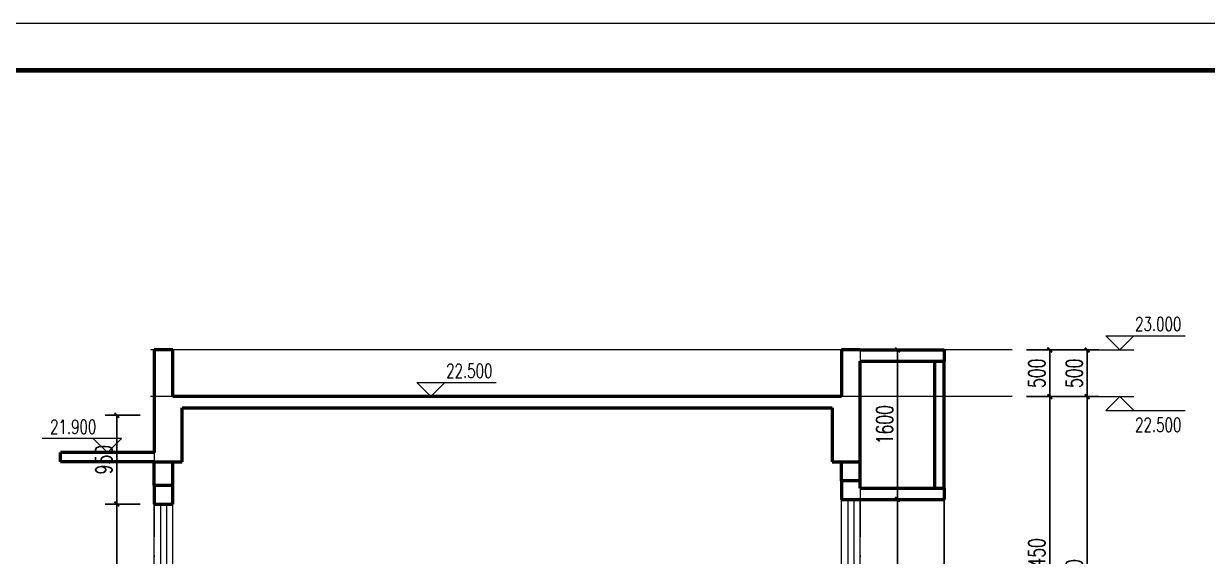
# Model space of a CAD drawing. Extents: x 3968514 to 5230306, y -516551 to -228246.
# Drawn here: x 5137499 to 5150156, y -468382 to -462679 of the extents above; entities that cross this region are included whole.
import ezdxf

# ---------------------------------------------------------------- set-up
doc = ezdxf.new("R2010")
doc.units = 0
doc.header["$LTSCALE"] = 1000
doc.header["$MEASUREMENT"] = 0
doc.linetypes.add('DOTE', pattern=[2.42, 2, -0.2, 0.02, -0.2])
for name, color, linetype, lineweight in [('2-立面看线', 6, 'Continuous', 9), ('DIM_ELEV', 3, 'Continuous', 15), ('DOTE', 1, 'DOTE', 9), ('FRAME', 3, 'Continuous', 18), ('PUB_DIM', 3, 'Continuous', 15), ('WALL', 140, 'Continuous', 50), ('WINDOW', 2, 'Continuous', 20)]:
    doc.layers.add(name, color=color, linetype=linetype, lineweight=lineweight)
doc.layers.add('PUB_TEXT', color=7, linetype='Continuous')
doc.styles.add('_TCH_DIM', font='SIMPLEX', dxfattribs={"bigfont": 'GBCBIG'})
doc.styles.add('DIM_FONT', font='SIMPLEX', dxfattribs={"width": 0.7, "bigfont": 'GBCBIG'})
doc.dimstyles.new('_TCH_ARCH&&50', dxfattribs={"dimscale": 0.5, "dimtxt": 350, "dimasz": 100, "dimexe": 250, "dimexo": 300, "dimgap": 100, "dimtad": 1, "dimdec": 0, "dimzin": 0, "dimdsep": 46, "dimtxsty": 'DIM_FONT', "dimblk": 'ARCHTICK', "dimcen": 0.09, "dimclrt": 7, "dimazin": 2, "dimtfac": 1, "dimtdec": 0, "dimtix": 1, "dimtmove": 2, "dimatfit": 3, "dimfxl": 1, "dimtolj": 1, "dimtzin": 0, "dimarcsym": 0})

# ---------------------------------------------------------------- blocks, each defined once
blk = doc.blocks.new('A$C0B803521')
at = {"layer": 'FRAME', "lineweight": 18}
blk.add_line((-15943, 93652), (-100043, 93652), dxfattribs=at)
at = {"layer": 'FRAME', "lineweight": 140}
blk.add_line((-16943, 92652), (-97543, 92652), dxfattribs=at)
blk = doc.blocks.new('$TCHSYS$WIN2D')
for p, q in [((-0.5, 0.5), (0.5, 0.5)), ((-0.5, 0.5), (-0.5, -0.5)), ((0.5, 0.5), (0.5, -0.5)), ((0.5, 0.1667), (-0.5, 0.1667)), ((0.5, -0.1667), (-0.5, -0.1667)), ((-0.5, -0.5), (0.5, -0.5))]:
    blk.add_line(p, q)
blk = doc.blocks.new('_ArchTick')
at = {"color": 0, "linetype": 'ByBlock', "const_width": 0.4}
blk.add_lwpolyline([(-0.5, -0.5), (0.5, 0.5)], dxfattribs=at)
blk = doc.blocks.new('*D889')
at = {"layer": 'Defpoints', "color": 0, "transparency": 16777216}
for p in [(5138494, -467822), (5138894, -467822), (5138894, -470122)]:
    blk.add_point(p, dxfattribs=at)
at = {"layer": 'PUB_DIM', "color": 0, "lineweight": -2, "transparency": 16777216}
for p, q in [((5138744, -467822), (5138369, -467822)), ((5138494, -470122), (5138494, -467822)), ((5138744, -470122), (5138369, -470122))]:
    blk.add_line(p, q, dxfattribs=at)
at = {"layer": 'PUB_DIM', "color": 0, "lineweight": -2, "transparency": 16777216, "xscale": 50, "yscale": 50, "zscale": 50}
for p, rotation in [((5138494, -467822), 90), ((5138494, -470122), 270)]:
    blk.add_blockref('_ArchTick', p, dxfattribs=dict(at, rotation=rotation))
at = {"layer": 'PUB_DIM', "color": 7, "transparency": 16777216, "insert": (5138356, -468972), "char_height": 175, "attachment_point": 5, "rotation": 90, "style": 'DIM_FONT'}
blk.add_mtext('\\A1;2300', dxfattribs=at)
blk = doc.blocks.new('*D890')
at = {"layer": 'Defpoints', "color": 0, "transparency": 16777216}
for p in [(5138494, -466872), (5138894, -466872), (5138894, -467822)]:
    blk.add_point(p, dxfattribs=at)
at = {"layer": 'PUB_DIM', "color": 0, "lineweight": -2, "transparency": 16777216}
for p, q in [((5138744, -466872), (5138369, -466872)), ((5138494, -467822), (5138494, -466872)), ((5138744, -467822), (5138369, -467822))]:
    blk.add_line(p, q, dxfattribs=at)
at = {"layer": 'PUB_DIM', "color": 0, "lineweight": -2, "transparency": 16777216, "xscale": 50, "yscale": 50, "zscale": 50}
for p, rotation in [((5138494, -466872), 90), ((5138494, -467822), 270)]:
    blk.add_blockref('_ArchTick', p, dxfattribs=dict(at, rotation=rotation))
at = {"layer": 'PUB_DIM', "color": 7, "transparency": 16777216, "insert": (5138356, -467347), "char_height": 175, "attachment_point": 5, "rotation": 90, "style": 'DIM_FONT'}
blk.add_mtext('\\A1;950', dxfattribs=at)
blk = doc.blocks.new('*D905')
at = {"layer": 'Defpoints', "color": 0, "transparency": 16777216}
for p in [(5146444, -467772), (5146844, -467772), (5146444, -469772)]:
    blk.add_point(p, dxfattribs=at)
at = {"layer": 'PUB_DIM', "color": 0, "lineweight": -2, "transparency": 16777216}
for p, q in [((5146594, -467772), (5146969, -467772)), ((5146844, -469772), (5146844, -467772)), ((5146594, -469772), (5146969, -469772))]:
    blk.add_line(p, q, dxfattribs=at)
at = {"layer": 'PUB_DIM', "color": 0, "lineweight": -2, "transparency": 16777216, "xscale": 50, "yscale": 50, "zscale": 50}
for p, rotation in [((5146844, -467772), 90), ((5146844, -469772), 270)]:
    blk.add_blockref('_ArchTick', p, dxfattribs=dict(at, rotation=rotation))
at = {"layer": 'PUB_DIM', "color": 7, "transparency": 16777216, "insert": (5146706, -468772), "char_height": 175, "attachment_point": 5, "rotation": 90, "style": 'DIM_FONT'}
blk.add_mtext('\\A1;2000', dxfattribs=at)
blk = doc.blocks.new('*D906')
at = {"layer": 'Defpoints', "color": 0, "transparency": 16777216}
for p in [(5146444, -466172), (5146844, -466172), (5146444, -467772)]:
    blk.add_point(p, dxfattribs=at)
at = {"layer": 'PUB_DIM', "color": 0, "lineweight": -2, "transparency": 16777216}
for p, q in [((5146594, -466172), (5146969, -466172)), ((5146844, -467772), (5146844, -466172)), ((5146594, -467772), (5146969, -467772))]:
    blk.add_line(p, q, dxfattribs=at)
at = {"layer": 'PUB_DIM', "color": 0, "lineweight": -2, "transparency": 16777216, "xscale": 50, "yscale": 50, "zscale": 50}
for p, rotation in [((5146844, -466172), 90), ((5146844, -467772), 270)]:
    blk.add_blockref('_ArchTick', p, dxfattribs=dict(at, rotation=rotation))
at = {"layer": 'PUB_DIM', "color": 7, "transparency": 16777216, "insert": (5146706, -466972), "char_height": 175, "attachment_point": 5, "rotation": 90, "style": 'DIM_FONT'}
blk.add_mtext('\\A1;1600', dxfattribs=at)
blk = doc.blocks.new('*D950')
at = {"layer": 'Defpoints', "color": 0, "transparency": 16777216}
for p in [(5148071, -466172), (5148871, -466172), (5148071, -466672)]:
    blk.add_point(p, dxfattribs=at)
at = {"layer": 'PUB_DIM', "color": 0, "lineweight": -2, "transparency": 16777216}
for p, q in [((5148221, -466172), (5148996, -466172)), ((5148871, -466672), (5148871, -466172)), ((5148221, -466672), (5148996, -466672))]:
    blk.add_line(p, q, dxfattribs=at)
at = {"layer": 'PUB_DIM', "color": 0, "lineweight": -2, "transparency": 16777216, "xscale": 50, "yscale": 50, "zscale": 50}
for p, rotation in [((5148871, -466172), 90), ((5148871, -466672), 270)]:
    blk.add_blockref('_ArchTick', p, dxfattribs=dict(at, rotation=rotation))
at = {"layer": 'PUB_DIM', "color": 7, "transparency": 16777216, "insert": (5148733, -466422), "char_height": 175, "attachment_point": 5, "rotation": 90, "style": 'DIM_FONT'}
blk.add_mtext('\\A1;500', dxfattribs=at)
blk = doc.blocks.new('*D951')
at = {"layer": 'Defpoints', "color": 0, "transparency": 16777216}
for p in [(5148071, -466672), (5148871, -466672), (5148071, -470572)]:
    blk.add_point(p, dxfattribs=at)
at = {"layer": 'PUB_DIM', "color": 0, "lineweight": -2, "transparency": 16777216}
for p, q in [((5148221, -466672), (5148996, -466672)), ((5148871, -470572), (5148871, -466672)), ((5148221, -470572), (5148996, -470572))]:
    blk.add_line(p, q, dxfattribs=at)
at = {"layer": 'PUB_DIM', "color": 0, "lineweight": -2, "transparency": 16777216, "xscale": 50, "yscale": 50, "zscale": 50}
for p, rotation in [((5148871, -466672), 90), ((5148871, -470572), 270)]:
    blk.add_blockref('_ArchTick', p, dxfattribs=dict(at, rotation=rotation))
at = {"layer": 'PUB_DIM', "color": 7, "transparency": 16777216, "insert": (5148733, -468622), "char_height": 175, "attachment_point": 5, "rotation": 90, "style": 'DIM_FONT'}
blk.add_mtext('\\A1;3900', dxfattribs=at)
blk = doc.blocks.new('*D954')
at = {"layer": 'Defpoints', "color": 0, "transparency": 16777216}
for p in [(5148071, -466172), (5148471, -466172), (5148071, -466672)]:
    blk.add_point(p, dxfattribs=at)
at = {"layer": 'PUB_DIM', "color": 0, "lineweight": -2, "transparency": 16777216}
for p, q in [((5148221, -466172), (5148596, -466172)), ((5148471, -466672), (5148471, -466172)), ((5148221, -466672), (5148596, -466672))]:
    blk.add_line(p, q, dxfattribs=at)
at = {"layer": 'PUB_DIM', "color": 0, "lineweight": -2, "transparency": 16777216, "xscale": 50, "yscale": 50, "zscale": 50}
for p, rotation in [((5148471, -466172), 90), ((5148471, -466672), 270)]:
    blk.add_blockref('_ArchTick', p, dxfattribs=dict(at, rotation=rotation))
at = {"layer": 'PUB_DIM', "color": 7, "transparency": 16777216, "insert": (5148333, -466422), "char_height": 175, "attachment_point": 5, "rotation": 90, "style": 'DIM_FONT'}
blk.add_mtext('\\A1;500', dxfattribs=at)
blk = doc.blocks.new('*D955')
at = {"layer": 'Defpoints', "color": 0, "transparency": 16777216}
for p in [(5148071, -466672), (5148471, -466672), (5148071, -470122)]:
    blk.add_point(p, dxfattribs=at)
at = {"layer": 'PUB_DIM', "color": 0, "lineweight": -2, "transparency": 16777216}
for p, q in [((5148221, -466672), (5148596, -466672)), ((5148471, -470122), (5148471, -466672)), ((5148221, -470122), (5148596, -470122))]:
    blk.add_line(p, q, dxfattribs=at)
at = {"layer": 'PUB_DIM', "color": 0, "lineweight": -2, "transparency": 16777216, "xscale": 50, "yscale": 50, "zscale": 50}
for p, rotation in [((5148471, -466672), 90), ((5148471, -470122), 270)]:
    blk.add_blockref('_ArchTick', p, dxfattribs=dict(at, rotation=rotation))
at = {"layer": 'PUB_DIM', "color": 7, "transparency": 16777216, "insert": (5148333, -468397), "char_height": 175, "attachment_point": 5, "rotation": 90, "style": 'DIM_FONT'}
blk.add_mtext('\\A1;3450', dxfattribs=at)

msp = doc.modelspace()

# ---------------------------------------------------------------- linework, layer by layer
msp.add_lwpolyline([(5131703.97114, -491879.20631), (5168503.97114, -491879.20631), (5168503.97114, -463179.20631), (5131703.97114, -463179.20631)], close=True)
msp.add_lwpolyline([(5147343.62919, -467771.68438), (5147343.62919, -485871.68438)])
at = {"layer": '2-立面看线'}
msp.add_lwpolyline([(5146243.62919, -466171.68438), (5139093.50837, -466171.68438)], dxfattribs=at)
at = {"layer": 'DIM_ELEV'}
for p, q in [((5149220.67038, -466171.68438), (5149070.67038, -466021.68438)), ((5149070.67038, -466021.68438), (5149918.5413, -466021.68438)), ((5149220.67038, -466171.68438), (5149370.67038, -466021.68438)), ((5148870.67038, -466171.68438), (5149370.67038, -466171.68438)), ((5141853.67332, -466671.68438), (5141703.67332, -466521.68438)), ((5141703.67332, -466521.68438), (5142551.54423, -466521.68438)), ((5141853.67332, -466671.68438), (5142003.67332, -466521.68438)), ((5141503.67332, -466671.68438), (5142003.67332, -466671.68438)), ((5148870.67038, -466671.68438), (5149370.67038, -466671.68438)), ((5149220.67038, -466671.68438), (5149070.67038, -466821.68438)), ((5149220.67038, -466671.68438), (5149370.67038, -466821.68438)), ((5149070.67038, -466821.68438), (5149918.5413, -466821.68438)), ((5138543.52428, -467121.68625), (5137695.65337, -467121.68625)), ((5138393.52428, -467271.68625), (5138243.52428, -467121.68625)), ((5138393.52428, -467271.68625), (5138543.52428, -467121.68625)), ((5138743.52428, -467271.68625), (5138243.52428, -467271.68625))]:
    msp.add_line(p, q, dxfattribs=at)
at = {"layer": 'DOTE', "color": 1}
for p, q in [((5148070.67038, -466171.68438), (5138855.51959, -466171.68438)), ((5138893.51959, -466171.68438), (5138893.51959, -486351.18151)), ((5146443.62919, -466171.68438), (5146443.62919, -486351.18151)), ((5148070.67038, -466671.68438), (5138855.51959, -466671.68438))]:
    msp.add_line(p, q, dxfattribs=at)
at = {"layer": 'WALL'}
for p, q in [((5139093.50837, -466171.68438), (5138893.50837, -466171.68438)), ((5138893.50837, -466171.68438), (5138893.50837, -467271.68625)), ((5139093.50837, -466671.68438), (5139093.50837, -466171.68438)), ((5146443.62919, -466171.68438), (5146243.62919, -466171.68438)), ((5146243.62919, -466171.68438), (5146243.62919, -466671.68438)), ((5146443.62919, -466171.68438), (5147343.62919, -466171.68438)), ((5147343.62919, -466171.68438), (5147343.62919, -466291.68438)), ((5146443.62919, -466291.68438), (5147343.62919, -466291.68438)), ((5146443.62919, -466965.45524), (5146443.62919, -466291.68438)), ((5147243.62919, -467651.68438), (5147243.62919, -466291.68438)), ((5147243.62919, -466291.68438), (5147343.62919, -466291.68438)), ((5147343.62919, -467651.68438), (5147343.62919, -466291.68438)), ((5146243.62919, -466671.68438), (5139093.50837, -466671.68438)), ((5139193.50837, -467371.68625), (5139193.50837, -466791.68438)), ((5139193.50837, -466791.68438), (5146143.62919, -466791.68438)), ((5146143.62919, -466791.68438), (5146143.62919, -467371.68438)), ((5146443.62919, -467371.68438), (5146443.62919, -466965.45524)), ((5138893.50837, -467271.68625), (5137893.52428, -467271.68625)), ((5137893.52428, -467371.68625), (5137893.52428, -467271.68625)), ((5138893.50837, -467371.68625), (5137893.52428, -467371.68625)), ((5138893.50837, -467371.68625), (5139193.50837, -467371.68625)), ((5138893.52616, -467621.80196), (5138893.52147, -467371.68625)), ((5139093.52616, -467621.80196), (5139093.52147, -467371.68625)), ((5146143.62919, -467371.68438), (5146443.62919, -467371.68438)), ((5146243.62919, -467571.68438), (5146243.62919, -467371.68438)), ((5146443.62919, -467571.68438), (5146443.62919, -467371.68438)), ((5146443.62919, -467571.68437), (5146243.62919, -467571.68437)), ((5146243.62919, -467571.68437), (5146243.62919, -467771.68438)), ((5146443.62919, -467651.68438), (5146443.62919, -467571.68437)), ((5139093.5299, -467621.80196), (5138893.5299, -467621.80196)), ((5138893.5299, -467621.80196), (5138893.5299, -467821.80196)), ((5139093.5299, -467821.80196), (5139093.5299, -467621.80196)), ((5146443.62919, -467651.68438), (5147343.62919, -467651.68438)), ((5147243.62919, -467651.68438), (5147343.62919, -467651.68438)), ((5147343.62919, -467651.68438), (5147343.62919, -467771.68438)), ((5138893.5299, -467821.80196), (5139093.5299, -467821.80196)), ((5146243.62919, -467771.68438), (5146407.93578, -467771.68438)), ((5146407.93578, -467771.68438), (5146443.62919, -467771.68438)), ((5146443.62919, -467771.68438), (5147343.62919, -467771.68438))]:
    msp.add_line(p, q, dxfattribs=at)

# ---------------------------------------------------------------- block references
at = {"xscale": 0.5, "yscale": 0.5, "zscale": 0.5}
msp.add_blockref('A$C0B803521', (5180475.53111, -509505.20671), dxfattribs=at)
at = {"layer": 'WINDOW', "yscale": 200}
for p, xscale, zscale, rotation in [((5138993.55144, -468971.66244), 2300, 2300, 90.00107300408634), ((5146343.62919, -468771.68438), 2000, 2000, 90.0000000000232)]:
    msp.add_blockref('$TCHSYS$WIN2D', p, dxfattribs=dict(at, xscale=xscale, zscale=zscale, rotation=rotation))

# ---------------------------------------------------------------- texts
at = {"layer": 'PUB_TEXT', "color": 7, "style": '_TCH_DIM', "width": 0.705882}
for s, p in [('23.000', (5149383.5413, -465969.18438)), ('22.500', (5142016.54423, -466469.18438)), ('21.900', (5137780.65337, -467069.18625)), ('22.500', (5149383.5413, -467049.18438))]:
    msp.add_text(s, height=148.75, dxfattribs=at).set_placement(p)

# ---------------------------------------------------------------- dimensions: what is measured, and where the dimension line sits
at = {"layer": 'PUB_DIM'}
for p1, p2, distance, picture, middle in [((5146443.62919, -467771.68438), (5146443.62919, -466171.68438), -400, '*D906', (5146706.12919, -466971.68438)), ((5148070.67038, -466671.68438), (5148070.67038, -466171.68438), -800, '*D950', (5148733.17038, -466421.68438)), ((5148070.67038, -466671.68438), (5148070.67038, -466171.68438), -400, '*D954', (5148333.17038, -466421.68438)), ((5148070.67038, -470571.68438), (5148070.67038, -466671.68438), -800, '*D951', (5148733.17038, -468621.68438)), ((5148070.67038, -470121.66056), (5148070.67038, -466671.68438), -400, '*D955', (5148333.17038, -468396.67247)), ((5138893.52833, -467821.66806), (5138893.52833, -466871.69187), 400, '*D890', (5138356.02833, -467346.67996)), ((5138893.52833, -470121.66806), (5138893.52833, -467821.66806), 400, '*D889', (5138356.02833, -468971.66806)), ((5146443.62919, -469771.68438), (5146443.62919, -467771.68438), -400, '*D905', (5146706.12919, -468771.68438))]:
    dim = msp.add_aligned_dim(p1=p1, p2=p2, distance=distance, dimstyle='_TCH_ARCH&&50', dxfattribs=at)
    dim.commit()
    dim.dimension.update_dxf_attribs({"geometry": picture, "text_midpoint": middle})

doc.saveas('drawing.dxf')
